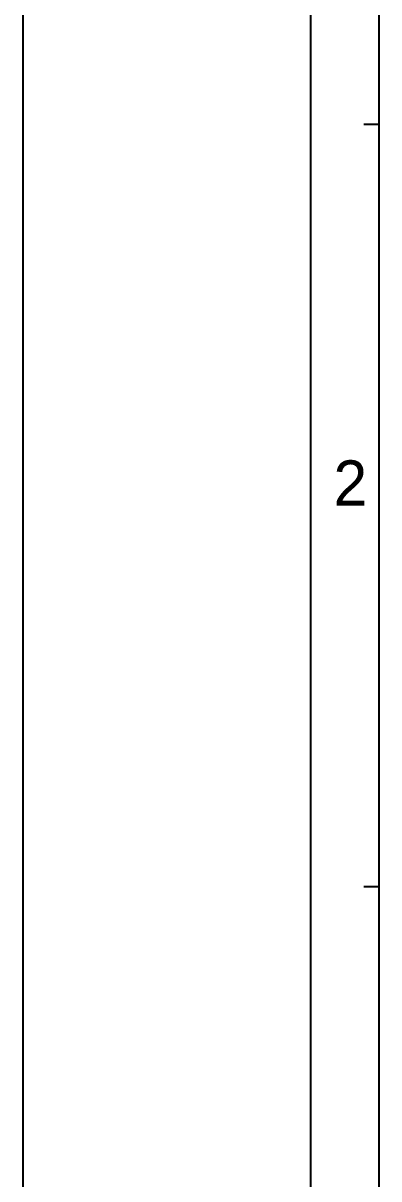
# Model space of a CAD drawing. Header units: millimetres. Extents: x 0 to 420, y 0 to 297.
# Drawn here: x 0 to 23.5, y 152.9 to 229.3 of the extents above; entities that cross this region are included whole.
import ezdxf

# ---------------------------------------------------------------- set-up
doc = ezdxf.new("R2010")
doc.units = ezdxf.units.MM
doc.header["$LTSCALE"] = 23.1
doc.layers.get('0').update_dxf_attribs({"linetype": 'CONTINUOUS'})
doc.styles.add('TEXTSTYLE_2', font='txt')

msp = doc.modelspace()

# ---------------------------------------------------------------- linework, layer by layer
at = {"color": 7, "linetype": 'CONTINUOUS'}
for p, q in [((0, 0), (0, 297)), ((19, 15.5), (19, 281.5)), ((23.5, 276), (23.5, 21)), ((23.5, 222.6), (22.5, 222.6)), ((23.5, 172.2), (22.5, 172.2))]:
    msp.add_line(p, q, dxfattribs=at)

# ---------------------------------------------------------------- texts
at = {"color": 7, "linetype": 'CONTINUOUS', "insert": (20.5, 200.4), "char_height": 3, "width": 3, "attachment_point": 1, "line_spacing_factor": 0.9, "style": 'TEXTSTYLE_2'}
msp.add_mtext('2', dxfattribs=at)

doc.saveas('drawing.dxf')
